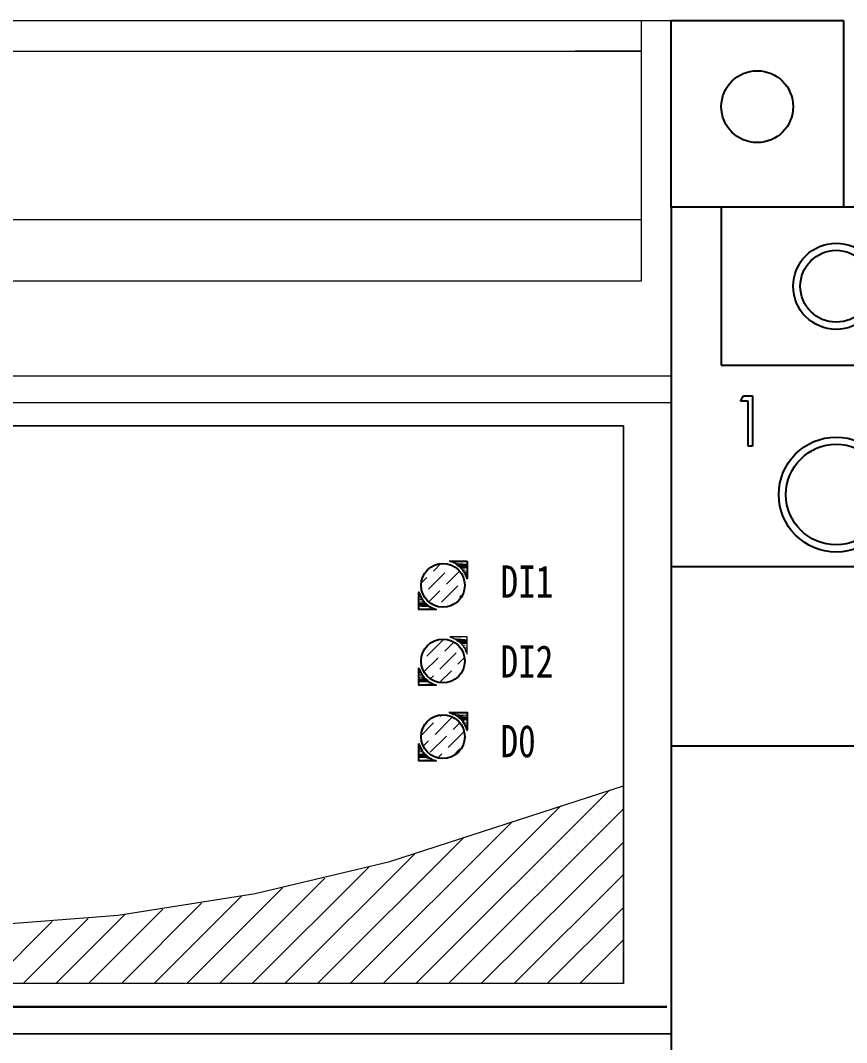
# Model space of a CAD drawing. Extents: x 299548 to 300348, y 295959 to 297159.
# Drawn here: x 299917.6 to 299975.1, y 296336.7 to 296407.9 of the extents above; entities that cross this region are included whole.
import ezdxf

# ---------------------------------------------------------------- set-up
doc = ezdxf.new("R2010")
doc.units = 0
doc.header["$MEASUREMENT"] = 0
doc.layers.add('PV-2418', color=7, linetype='Continuous')
doc.styles.add('-宋体', font='', dxfattribs={"width": 0.7})
doc.styles.get('-宋体').set_extended_font_data('NSimSun')

# ---------------------------------------------------------------- blocks, each defined once
blk = doc.blocks.new('Manufacturer上海良信PartName接触器SeriesNDC1ShellFrameLimitingCurrentRemarkPartTypeMinCurrent38.1MaxCurrent65Poles3PMinPower0MaxPower0LibType3DelFlgfalseUpdateDate2023-01-0100000')
at = {"layer": 'PV-2418'}
for p, q in [((-37.5, 64), (-25.5, 64)), ((-37.5, 51), (-37.5, 64)), ((-25.5, 64), (-25.5, 51)), ((-34, 51), (-37.5, 51)), ((-37.5, 51), (-37.5, 26)), ((-34, 51), (-34, 40)), ((-18, 51), (-34, 51)), ((-34, 40), (-18, 40)), ((-32.671, 37.513), (-32.466, 37.872)), ((-32.466, 37.872), (-31.818, 37.872)), ((-31.818, 37.872), (-31.818, 34.372)), ((-32.133, 37.513), (-32.671, 37.513)), ((-32.133, 34.372), (-32.133, 37.513)), ((-31.818, 34.372), (-32.133, 34.372)), ((-37.5, 26), (25.5, 26)), ((-37.5, 26), (-37.5, 13.5)), ((37.5, 13.5), (-37.5, 13.5)), ((-37.5, 13.5), (-37.5, -16.5))]:
    blk.add_line(p, q, dxfattribs=at)
for centre, radius in [((-31.5, 58), 2.5), ((-26, 45.5), 3), ((-26, 45.5), 2.5), ((-26, 31), 4), ((-26, 31), 3.5)]:
    blk.add_circle(centre, radius, dxfattribs=at)
blk = doc.blocks.new('Manufacturer光辉PartName电源监控Series宽度108ShellFrameLimitingCurrentRemarkPartTypeMinCurrent0MaxCurrent0PolesMinPower0MaxPower0LibType2DelFlgfalseUpdateDate')
at = {"lineweight": 0, "transparency": 33554687}
h = blk.add_hatch(color=0, dxfattribs=at)
h.dxf.hatch_style = 2
h.paths.add_polyline_path([(38.592, 7.37), (38.645, 7.352), (39.801, 7.352)])
h = blk.add_hatch(color=0, dxfattribs=at)
h.dxf.hatch_style = 2
h.paths.add_polyline_path([(38.645, 7.352), (38.699, 7.334), (39.801, 7.334)])
h = blk.add_hatch(color=0, dxfattribs=at)
h.dxf.hatch_style = 2
h.paths.add_polyline_path([(38.699, 7.334), (38.753, 7.317), (39.801, 7.317)])
h = blk.add_hatch(color=0, dxfattribs=at)
h.dxf.hatch_style = 2
h.paths.add_polyline_path([(38.753, 7.317), (38.807, 7.29), (39.801, 7.29)])
h = blk.add_hatch(color=0, dxfattribs=at)
h.dxf.hatch_style = 2
h.paths.add_polyline_path([(38.807, 7.29), (38.861, 7.263), (39.801, 7.263)])
h = blk.add_hatch(color=0, dxfattribs=at)
h.dxf.hatch_style = 2
h.paths.add_polyline_path([(38.861, 7.263), (38.915, 7.244), (39.801, 7.244)])
h = blk.add_hatch(color=0, dxfattribs=at)
h.dxf.hatch_style = 2
h.paths.add_polyline_path([(38.915, 7.244), (38.968, 7.218), (39.801, 7.218)])
h = blk.add_hatch(color=0, dxfattribs=at)
h.dxf.hatch_style = 2
h.paths.add_polyline_path([(38.968, 7.218), (39.022, 7.182), (39.801, 7.182)])
h = blk.add_hatch(color=0, dxfattribs=at)
h.dxf.hatch_style = 2
h.paths.add_polyline_path([(38.968, 7.218), (39.801, 7.218), (39.801, 7.182)])
h = blk.add_hatch(color=0, dxfattribs=at)
h.dxf.hatch_style = 2
h.paths.add_polyline_path([(39.022, 7.182), (39.067, 7.156), (39.801, 7.156)])
h = blk.add_hatch(color=0, dxfattribs=at)
h.dxf.hatch_style = 2
h.paths.add_polyline_path([(39.067, 7.156), (39.121, 7.119), (39.801, 7.119)])
h = blk.add_hatch(color=0, dxfattribs=at)
h.dxf.hatch_style = 2
h.paths.add_polyline_path([(39.067, 7.156), (39.801, 7.156), (39.801, 7.119)])
h = blk.add_hatch(color=0, dxfattribs=at)
h.dxf.hatch_style = 2
h.paths.add_polyline_path([(39.121, 7.119), (39.165, 7.084), (39.801, 7.084)])
h = blk.add_hatch(color=0, dxfattribs=at)
h.dxf.hatch_style = 2
h.paths.add_polyline_path([(39.121, 7.119), (39.801, 7.119), (39.801, 7.084)])
h = blk.add_hatch(color=0, dxfattribs=at)
h.dxf.hatch_style = 2
h.paths.add_polyline_path([(39.165, 7.084), (39.21, 7.048), (39.801, 7.048)])
h = blk.add_hatch(color=0, dxfattribs=at)
h.dxf.hatch_style = 2
h.paths.add_polyline_path([(39.165, 7.084), (39.801, 7.084), (39.801, 7.048)])
h = blk.add_hatch(color=0, dxfattribs=at)
h.dxf.hatch_style = 2
h.paths.add_polyline_path([(39.21, 7.048), (39.254, 7.013), (39.801, 7.013)])
h = blk.add_hatch(color=0, dxfattribs=at)
h.dxf.hatch_style = 2
h.paths.add_polyline_path([(39.21, 7.048), (39.801, 7.048), (39.801, 7.013)])
h = blk.add_hatch(color=0, dxfattribs=at)
h.dxf.hatch_style = 2
h.paths.add_polyline_path([(39.254, 7.013), (39.3, 6.977), (39.801, 6.977)])
h = blk.add_hatch(color=0, dxfattribs=at)
h.dxf.hatch_style = 2
h.paths.add_polyline_path([(39.254, 7.013), (39.801, 7.013), (39.801, 6.977)])
h = blk.add_hatch(color=0, dxfattribs=at)
h.dxf.hatch_style = 2
h.paths.add_polyline_path([(39.3, 6.977), (39.344, 6.941), (39.801, 6.941)])
h = blk.add_hatch(color=0, dxfattribs=at)
h.dxf.hatch_style = 2
h.paths.add_polyline_path([(39.3, 6.977), (39.801, 6.977), (39.801, 6.941)])
h = blk.add_hatch(color=0, dxfattribs=at)
h.dxf.hatch_style = 2
h.paths.add_polyline_path([(39.344, 6.941), (39.379, 6.896), (39.801, 6.896)])
h = blk.add_hatch(color=0, dxfattribs=at)
h.dxf.hatch_style = 2
h.paths.add_polyline_path([(39.344, 6.941), (39.801, 6.941), (39.801, 6.896)])
h = blk.add_hatch(color=0, dxfattribs=at)
h.dxf.hatch_style = 2
h.paths.add_polyline_path([(39.379, 6.896), (39.416, 6.861), (39.801, 6.861)])
h = blk.add_hatch(color=0, dxfattribs=at)
h.dxf.hatch_style = 2
h.paths.add_polyline_path([(39.379, 6.896), (39.801, 6.896), (39.801, 6.861)])
h = blk.add_hatch(color=0, dxfattribs=at)
h.dxf.hatch_style = 2
h.paths.add_polyline_path([(39.416, 6.861), (39.46, 6.816), (39.801, 6.816)])
h = blk.add_hatch(color=0, dxfattribs=at)
h.dxf.hatch_style = 2
h.paths.add_polyline_path([(39.46, 6.816), (39.496, 6.771), (39.801, 6.771)])
h = blk.add_hatch(color=0, dxfattribs=at)
h.dxf.hatch_style = 2
h.paths.add_polyline_path([(39.496, 6.771), (39.523, 6.727), (39.801, 6.727)])
h = blk.add_hatch(color=0, dxfattribs=at)
h.dxf.hatch_style = 2
h.paths.add_polyline_path([(39.523, 6.727), (39.558, 6.683), (39.801, 6.683)])
h = blk.add_hatch(color=0, dxfattribs=at)
h.dxf.hatch_style = 2
h.paths.add_polyline_path([(39.558, 6.683), (39.585, 6.637), (39.801, 6.637)])
h = blk.add_hatch(color=0, dxfattribs=at)
h.dxf.hatch_style = 2
h.paths.add_polyline_path([(39.585, 6.637), (39.621, 6.593), (39.801, 6.593)])
h = blk.add_hatch(color=0, dxfattribs=at)
h.dxf.hatch_style = 2
h.paths.add_polyline_path([(39.621, 6.593), (39.648, 6.539), (39.801, 6.539)])
h = blk.add_hatch(color=0, dxfattribs=at)
h.dxf.hatch_style = 2
h.paths.add_polyline_path([(39.621, 6.593), (39.801, 6.593), (39.801, 6.539)])
h = blk.add_hatch(color=0, dxfattribs=at)
h.dxf.hatch_style = 2
h.paths.add_polyline_path([(39.648, 6.539), (39.675, 6.495), (39.801, 6.495)])
h = blk.add_hatch(color=0, dxfattribs=at)
h.dxf.hatch_style = 2
h.paths.add_polyline_path([(39.693, 6.45), (39.72, 6.396), (39.801, 6.396)])
h = blk.add_hatch(color=0, dxfattribs=at)
h.dxf.hatch_style = 2
h.paths.add_polyline_path([(39.693, 6.45), (39.801, 6.45), (39.801, 6.396)])
h = blk.add_hatch(color=0, dxfattribs=at)
h.dxf.hatch_style = 2
h.paths.add_polyline_path([(36.435, 5.075), (36.435, 5.021), (36.507, 5.021)])
h = blk.add_hatch(color=0, dxfattribs=at)
h.dxf.hatch_style = 2
h.paths.add_polyline_path([(36.435, 5.075), (36.488, 5.075), (36.507, 5.021)])
h = blk.add_hatch(color=0, dxfattribs=at)
h.dxf.hatch_style = 2
h.paths.add_polyline_path([(36.435, 4.976), (36.525, 4.976), (36.552, 4.931)])
h = blk.add_hatch(color=0, dxfattribs=at)
h.dxf.hatch_style = 2
h.paths.add_polyline_path([(36.435, 4.931), (36.435, 4.878), (36.569, 4.878)])
h = blk.add_hatch(color=0, dxfattribs=at)
h.dxf.hatch_style = 2
h.paths.add_polyline_path([(36.435, 4.931), (36.552, 4.931), (36.569, 4.878)])
h = blk.add_hatch(color=0, dxfattribs=at)
h.dxf.hatch_style = 2
h.paths.add_polyline_path([(36.435, 4.878), (36.569, 4.878), (36.596, 4.833)])
h = blk.add_hatch(color=0, dxfattribs=at)
h.dxf.hatch_style = 2
h.paths.add_polyline_path([(36.435, 4.833), (36.596, 4.833), (36.623, 4.788)])
h = blk.add_hatch(color=0, dxfattribs=at)
h.dxf.hatch_style = 2
h.paths.add_polyline_path([(36.435, 4.788), (36.623, 4.788), (36.65, 4.744)])
h = blk.add_hatch(color=0, dxfattribs=at)
h.dxf.hatch_style = 2
h.paths.add_polyline_path([(36.435, 4.744), (36.435, 4.69), (36.686, 4.69)])
h = blk.add_hatch(color=0, dxfattribs=at)
h.dxf.hatch_style = 2
h.paths.add_polyline_path([(36.435, 4.744), (36.65, 4.744), (36.686, 4.69)])
h = blk.add_hatch(color=0, dxfattribs=at)
h.dxf.hatch_style = 2
h.paths.add_polyline_path([(36.435, 4.69), (36.686, 4.69), (36.712, 4.646)])
h = blk.add_hatch(color=0, dxfattribs=at)
h.dxf.hatch_style = 2
h.paths.add_polyline_path([(36.435, 4.646), (36.712, 4.646), (36.748, 4.601)])
h = blk.add_hatch(color=0, dxfattribs=at)
h.dxf.hatch_style = 2
h.paths.add_polyline_path([(36.435, 4.601), (36.748, 4.601), (36.784, 4.565)])
h = blk.add_hatch(color=0, dxfattribs=at)
h.dxf.hatch_style = 2
h.paths.add_polyline_path([(36.435, 4.565), (36.784, 4.565), (36.82, 4.521)])
h = blk.add_hatch(color=0, dxfattribs=at)
h.dxf.hatch_style = 2
h.paths.add_polyline_path([(36.435, 4.521), (36.82, 4.521), (36.864, 4.476)])
h = blk.add_hatch(color=0, dxfattribs=at)
h.dxf.hatch_style = 2
h.paths.add_polyline_path([(36.435, 4.476), (36.435, 4.44), (36.9, 4.44)])
h = blk.add_hatch(color=0, dxfattribs=at)
h.dxf.hatch_style = 2
h.paths.add_polyline_path([(36.435, 4.476), (36.864, 4.476), (36.9, 4.44)])
h = blk.add_hatch(color=0, dxfattribs=at)
h.dxf.hatch_style = 2
h.paths.add_polyline_path([(36.435, 4.44), (36.435, 4.396), (36.945, 4.396)])
h = blk.add_hatch(color=0, dxfattribs=at)
h.dxf.hatch_style = 2
h.paths.add_polyline_path([(36.435, 4.44), (36.9, 4.44), (36.945, 4.396)])
h = blk.add_hatch(color=0, dxfattribs=at)
h.dxf.hatch_style = 2
h.paths.add_polyline_path([(36.435, 4.396), (36.435, 4.36), (36.99, 4.36)])
h = blk.add_hatch(color=0, dxfattribs=at)
h.dxf.hatch_style = 2
h.paths.add_polyline_path([(36.435, 4.396), (36.945, 4.396), (36.99, 4.36)])
h = blk.add_hatch(color=0, dxfattribs=at)
h.dxf.hatch_style = 2
h.paths.add_polyline_path([(36.435, 4.36), (36.435, 4.324), (37.035, 4.324)])
h = blk.add_hatch(color=0, dxfattribs=at)
h.dxf.hatch_style = 2
h.paths.add_polyline_path([(36.435, 4.36), (36.99, 4.36), (37.035, 4.324)])
h = blk.add_hatch(color=0, dxfattribs=at)
h.dxf.hatch_style = 2
h.paths.add_polyline_path([(36.435, 4.324), (36.435, 4.289), (37.079, 4.289)])
h = blk.add_hatch(color=0, dxfattribs=at)
h.dxf.hatch_style = 2
h.paths.add_polyline_path([(36.435, 4.324), (37.035, 4.324), (37.079, 4.289)])
h = blk.add_hatch(color=0, dxfattribs=at)
h.dxf.hatch_style = 2
h.paths.add_polyline_path([(36.435, 4.289), (36.435, 4.252), (37.124, 4.252)])
h = blk.add_hatch(color=0, dxfattribs=at)
h.dxf.hatch_style = 2
h.paths.add_polyline_path([(36.435, 4.289), (37.079, 4.289), (37.124, 4.252)])
h = blk.add_hatch(color=0, dxfattribs=at)
h.dxf.hatch_style = 2
h.paths.add_polyline_path([(36.435, 4.252), (36.435, 4.217), (37.169, 4.217)])
h = blk.add_hatch(color=0, dxfattribs=at)
h.dxf.hatch_style = 2
h.paths.add_polyline_path([(36.435, 4.252), (37.124, 4.252), (37.169, 4.217)])
h = blk.add_hatch(color=0, dxfattribs=at)
h.dxf.hatch_style = 2
h.paths.add_polyline_path([(36.435, 4.217), (37.169, 4.217), (37.222, 4.19)])
h = blk.add_hatch(color=0, dxfattribs=at)
h.dxf.hatch_style = 2
h.paths.add_polyline_path([(36.435, 4.19), (37.222, 4.19), (37.276, 4.164)])
h = blk.add_hatch(color=0, dxfattribs=at)
h.dxf.hatch_style = 2
h.paths.add_polyline_path([(36.435, 4.164), (37.276, 4.164), (37.321, 4.137)])
h = blk.add_hatch(color=0, dxfattribs=at)
h.dxf.hatch_style = 2
h.paths.add_polyline_path([(36.435, 4.137), (37.321, 4.137), (37.374, 4.11)])
h = blk.add_hatch(color=0, dxfattribs=at)
h.dxf.hatch_style = 2
h.paths.add_polyline_path([(36.435, 4.11), (37.374, 4.11), (37.428, 4.083)])
h = blk.add_hatch(color=0, dxfattribs=at)
h.dxf.hatch_style = 2
h.paths.add_polyline_path([(36.435, 4.083), (37.428, 4.083), (37.482, 4.066)])
h = blk.add_hatch(color=0, dxfattribs=at)
h.dxf.hatch_style = 2
h.paths.add_polyline_path([(36.435, 4.066), (37.482, 4.066), (37.536, 4.039)])
h = blk.add_hatch(color=0, dxfattribs=at)
h.dxf.hatch_style = 2
h.paths.add_polyline_path([(36.435, 4.039), (37.536, 4.039), (37.59, 4.02)])
h = blk.add_hatch(color=0, dxfattribs=at)
h.dxf.hatch_style = 2
h.paths.add_polyline_path([(36.435, 4.02), (37.59, 4.02), (37.652, 4.003)])
h = blk.add_hatch(color=0, dxfattribs=at)
h.dxf.hatch_style = 2
h.paths.add_polyline_path([(38.592, 2.1), (38.645, 2.083), (39.801, 2.083)])
h = blk.add_hatch(color=0, dxfattribs=at)
h.dxf.hatch_style = 2
h.paths.add_polyline_path([(38.645, 2.083), (38.699, 2.064), (39.801, 2.064)])
h = blk.add_hatch(color=0, dxfattribs=at)
h.dxf.hatch_style = 2
h.paths.add_polyline_path([(38.699, 2.064), (38.753, 2.046), (39.801, 2.046)])
h = blk.add_hatch(color=0, dxfattribs=at)
h.dxf.hatch_style = 2
h.paths.add_polyline_path([(38.753, 2.046), (38.807, 2.02), (39.801, 2.02)])
h = blk.add_hatch(color=0, dxfattribs=at)
h.dxf.hatch_style = 2
h.paths.add_polyline_path([(38.807, 2.02), (38.861, 1.993), (39.801, 1.993)])
h = blk.add_hatch(color=0, dxfattribs=at)
h.dxf.hatch_style = 2
h.paths.add_polyline_path([(38.861, 1.993), (38.915, 1.975), (39.801, 1.975)])
h = blk.add_hatch(color=0, dxfattribs=at)
h.dxf.hatch_style = 2
h.paths.add_polyline_path([(38.915, 1.975), (38.968, 1.948), (39.801, 1.948)])
h = blk.add_hatch(color=0, dxfattribs=at)
h.dxf.hatch_style = 2
h.paths.add_polyline_path([(38.968, 1.948), (39.022, 1.912), (39.801, 1.912)])
h = blk.add_hatch(color=0, dxfattribs=at)
h.dxf.hatch_style = 2
h.paths.add_polyline_path([(38.968, 1.948), (39.801, 1.948), (39.801, 1.912)])
h = blk.add_hatch(color=0, dxfattribs=at)
h.dxf.hatch_style = 2
h.paths.add_polyline_path([(39.022, 1.912), (39.067, 1.885), (39.801, 1.885)])
h = blk.add_hatch(color=0, dxfattribs=at)
h.dxf.hatch_style = 2
h.paths.add_polyline_path([(39.067, 1.885), (39.121, 1.85), (39.801, 1.85)])
h = blk.add_hatch(color=0, dxfattribs=at)
h.dxf.hatch_style = 2
h.paths.add_polyline_path([(39.067, 1.885), (39.801, 1.885), (39.801, 1.85)])
h = blk.add_hatch(color=0, dxfattribs=at)
h.dxf.hatch_style = 2
h.paths.add_polyline_path([(39.121, 1.85), (39.165, 1.814), (39.801, 1.814)])
h = blk.add_hatch(color=0, dxfattribs=at)
h.dxf.hatch_style = 2
h.paths.add_polyline_path([(39.121, 1.85), (39.801, 1.85), (39.801, 1.814)])
h = blk.add_hatch(color=0, dxfattribs=at)
h.dxf.hatch_style = 2
h.paths.add_polyline_path([(39.165, 1.814), (39.21, 1.779), (39.801, 1.779)])
h = blk.add_hatch(color=0, dxfattribs=at)
h.dxf.hatch_style = 2
h.paths.add_polyline_path([(39.165, 1.814), (39.801, 1.814), (39.801, 1.779)])
h = blk.add_hatch(color=0, dxfattribs=at)
h.dxf.hatch_style = 2
h.paths.add_polyline_path([(39.21, 1.779), (39.254, 1.743), (39.801, 1.743)])
h = blk.add_hatch(color=0, dxfattribs=at)
h.dxf.hatch_style = 2
h.paths.add_polyline_path([(39.21, 1.779), (39.801, 1.779), (39.801, 1.743)])
h = blk.add_hatch(color=0, dxfattribs=at)
h.dxf.hatch_style = 2
h.paths.add_polyline_path([(39.254, 1.743), (39.3, 1.707), (39.801, 1.707)])
h = blk.add_hatch(color=0, dxfattribs=at)
h.dxf.hatch_style = 2
h.paths.add_polyline_path([(39.254, 1.743), (39.801, 1.743), (39.801, 1.707)])
h = blk.add_hatch(color=0, dxfattribs=at)
h.dxf.hatch_style = 2
h.paths.add_polyline_path([(39.3, 1.707), (39.344, 1.672), (39.801, 1.672)])
h = blk.add_hatch(color=0, dxfattribs=at)
h.dxf.hatch_style = 2
h.paths.add_polyline_path([(39.3, 1.707), (39.801, 1.707), (39.801, 1.672)])
h = blk.add_hatch(color=0, dxfattribs=at)
h.dxf.hatch_style = 2
h.paths.add_polyline_path([(39.344, 1.672), (39.379, 1.627), (39.801, 1.627)])
h = blk.add_hatch(color=0, dxfattribs=at)
h.dxf.hatch_style = 2
h.paths.add_polyline_path([(39.344, 1.672), (39.801, 1.672), (39.801, 1.627)])
h = blk.add_hatch(color=0, dxfattribs=at)
h.dxf.hatch_style = 2
h.paths.add_polyline_path([(39.379, 1.627), (39.416, 1.591), (39.801, 1.591)])
h = blk.add_hatch(color=0, dxfattribs=at)
h.dxf.hatch_style = 2
h.paths.add_polyline_path([(39.379, 1.627), (39.801, 1.627), (39.801, 1.591)])
h = blk.add_hatch(color=0, dxfattribs=at)
h.dxf.hatch_style = 2
h.paths.add_polyline_path([(39.416, 1.591), (39.46, 1.547), (39.801, 1.547)])
h = blk.add_hatch(color=0, dxfattribs=at)
h.dxf.hatch_style = 2
h.paths.add_polyline_path([(39.46, 1.547), (39.496, 1.502), (39.801, 1.502)])
h = blk.add_hatch(color=0, dxfattribs=at)
h.dxf.hatch_style = 2
h.paths.add_polyline_path([(39.496, 1.502), (39.523, 1.457), (39.801, 1.457)])
h = blk.add_hatch(color=0, dxfattribs=at)
h.dxf.hatch_style = 2
h.paths.add_polyline_path([(39.523, 1.457), (39.558, 1.412), (39.801, 1.412)])
h = blk.add_hatch(color=0, dxfattribs=at)
h.dxf.hatch_style = 2
h.paths.add_polyline_path([(39.558, 1.412), (39.585, 1.368), (39.801, 1.368)])
h = blk.add_hatch(color=0, dxfattribs=at)
h.dxf.hatch_style = 2
h.paths.add_polyline_path([(39.585, 1.368), (39.621, 1.323), (39.801, 1.323)])
h = blk.add_hatch(color=0, dxfattribs=at)
h.dxf.hatch_style = 2
h.paths.add_polyline_path([(39.621, 1.323), (39.648, 1.27), (39.801, 1.27)])
h = blk.add_hatch(color=0, dxfattribs=at)
h.dxf.hatch_style = 2
h.paths.add_polyline_path([(39.621, 1.323), (39.801, 1.323), (39.801, 1.27)])
h = blk.add_hatch(color=0, dxfattribs=at)
h.dxf.hatch_style = 2
h.paths.add_polyline_path([(39.648, 1.27), (39.675, 1.224), (39.801, 1.224)])
h = blk.add_hatch(color=0, dxfattribs=at)
h.dxf.hatch_style = 2
h.paths.add_polyline_path([(39.693, 1.18), (39.72, 1.126), (39.801, 1.126)])
h = blk.add_hatch(color=0, dxfattribs=at)
h.dxf.hatch_style = 2
h.paths.add_polyline_path([(39.693, 1.18), (39.801, 1.18), (39.801, 1.126)])
h = blk.add_hatch(color=0, dxfattribs=at)
h.dxf.hatch_style = 2
h.paths.add_polyline_path([(36.435, -0.196), (36.435, -0.249), (36.507, -0.249)])
h = blk.add_hatch(color=0, dxfattribs=at)
h.dxf.hatch_style = 2
h.paths.add_polyline_path([(36.435, -0.196), (36.488, -0.196), (36.507, -0.249)])
h = blk.add_hatch(color=0, dxfattribs=at)
h.dxf.hatch_style = 2
h.paths.add_polyline_path([(36.435, -0.294), (36.525, -0.294), (36.552, -0.338)])
h = blk.add_hatch(color=0, dxfattribs=at)
h.dxf.hatch_style = 2
h.paths.add_polyline_path([(36.435, -0.338), (36.435, -0.392), (36.569, -0.392)])
h = blk.add_hatch(color=0, dxfattribs=at)
h.dxf.hatch_style = 2
h.paths.add_polyline_path([(36.435, -0.338), (36.552, -0.338), (36.569, -0.392)])
h = blk.add_hatch(color=0, dxfattribs=at)
h.dxf.hatch_style = 2
h.paths.add_polyline_path([(36.435, -0.392), (36.569, -0.392), (36.596, -0.436)])
h = blk.add_hatch(color=0, dxfattribs=at)
h.dxf.hatch_style = 2
h.paths.add_polyline_path([(36.435, -0.436), (36.596, -0.436), (36.623, -0.481)])
h = blk.add_hatch(color=0, dxfattribs=at)
h.dxf.hatch_style = 2
h.paths.add_polyline_path([(36.435, -0.481), (36.623, -0.481), (36.65, -0.526)])
h = blk.add_hatch(color=0, dxfattribs=at)
h.dxf.hatch_style = 2
h.paths.add_polyline_path([(36.435, -0.526), (36.435, -0.58), (36.686, -0.58)])
h = blk.add_hatch(color=0, dxfattribs=at)
h.dxf.hatch_style = 2
h.paths.add_polyline_path([(36.435, -0.526), (36.65, -0.526), (36.686, -0.58)])
h = blk.add_hatch(color=0, dxfattribs=at)
h.dxf.hatch_style = 2
h.paths.add_polyline_path([(36.435, -0.58), (36.686, -0.58), (36.712, -0.624)])
h = blk.add_hatch(color=0, dxfattribs=at)
h.dxf.hatch_style = 2
h.paths.add_polyline_path([(36.435, -0.624), (36.712, -0.624), (36.748, -0.669)])
h = blk.add_hatch(color=0, dxfattribs=at)
h.dxf.hatch_style = 2
h.paths.add_polyline_path([(36.435, -0.669), (36.748, -0.669), (36.784, -0.705)])
h = blk.add_hatch(color=0, dxfattribs=at)
h.dxf.hatch_style = 2
h.paths.add_polyline_path([(36.435, -0.705), (36.784, -0.705), (36.82, -0.749)])
h = blk.add_hatch(color=0, dxfattribs=at)
h.dxf.hatch_style = 2
h.paths.add_polyline_path([(36.435, -0.749), (36.82, -0.749), (36.864, -0.794)])
h = blk.add_hatch(color=0, dxfattribs=at)
h.dxf.hatch_style = 2
h.paths.add_polyline_path([(36.435, -0.794), (36.435, -0.83), (36.9, -0.83)])
h = blk.add_hatch(color=0, dxfattribs=at)
h.dxf.hatch_style = 2
h.paths.add_polyline_path([(36.435, -0.794), (36.864, -0.794), (36.9, -0.83)])
h = blk.add_hatch(color=0, dxfattribs=at)
h.dxf.hatch_style = 2
h.paths.add_polyline_path([(36.435, -0.83), (36.435, -0.874), (36.945, -0.874)])
h = blk.add_hatch(color=0, dxfattribs=at)
h.dxf.hatch_style = 2
h.paths.add_polyline_path([(36.435, -0.83), (36.9, -0.83), (36.945, -0.874)])
h = blk.add_hatch(color=0, dxfattribs=at)
h.dxf.hatch_style = 2
h.paths.add_polyline_path([(36.435, -0.874), (36.435, -0.91), (36.99, -0.91)])
h = blk.add_hatch(color=0, dxfattribs=at)
h.dxf.hatch_style = 2
h.paths.add_polyline_path([(36.435, -0.874), (36.945, -0.874), (36.99, -0.91)])
h = blk.add_hatch(color=0, dxfattribs=at)
h.dxf.hatch_style = 2
h.paths.add_polyline_path([(36.435, -0.91), (36.435, -0.946), (37.035, -0.946)])
h = blk.add_hatch(color=0, dxfattribs=at)
h.dxf.hatch_style = 2
h.paths.add_polyline_path([(36.435, -0.91), (36.99, -0.91), (37.035, -0.946)])
h = blk.add_hatch(color=0, dxfattribs=at)
h.dxf.hatch_style = 2
h.paths.add_polyline_path([(36.435, -0.946), (36.435, -0.982), (37.079, -0.982)])
h = blk.add_hatch(color=0, dxfattribs=at)
h.dxf.hatch_style = 2
h.paths.add_polyline_path([(36.435, -0.946), (37.035, -0.946), (37.079, -0.982)])
h = blk.add_hatch(color=0, dxfattribs=at)
h.dxf.hatch_style = 2
h.paths.add_polyline_path([(36.435, -0.982), (36.435, -1.017), (37.124, -1.017)])
h = blk.add_hatch(color=0, dxfattribs=at)
h.dxf.hatch_style = 2
h.paths.add_polyline_path([(36.435, -0.982), (37.079, -0.982), (37.124, -1.017)])
h = blk.add_hatch(color=0, dxfattribs=at)
h.dxf.hatch_style = 2
h.paths.add_polyline_path([(36.435, -1.017), (36.435, -1.053), (37.169, -1.053)])
h = blk.add_hatch(color=0, dxfattribs=at)
h.dxf.hatch_style = 2
h.paths.add_polyline_path([(36.435, -1.017), (37.124, -1.017), (37.169, -1.053)])
h = blk.add_hatch(color=0, dxfattribs=at)
h.dxf.hatch_style = 2
h.paths.add_polyline_path([(36.435, -1.053), (37.169, -1.053), (37.222, -1.08)])
h = blk.add_hatch(color=0, dxfattribs=at)
h.dxf.hatch_style = 2
h.paths.add_polyline_path([(36.435, -1.08), (37.222, -1.08), (37.276, -1.107)])
h = blk.add_hatch(color=0, dxfattribs=at)
h.dxf.hatch_style = 2
h.paths.add_polyline_path([(36.435, -1.107), (37.276, -1.107), (37.321, -1.133)])
h = blk.add_hatch(color=0, dxfattribs=at)
h.dxf.hatch_style = 2
h.paths.add_polyline_path([(36.435, -1.133), (37.321, -1.133), (37.374, -1.16)])
h = blk.add_hatch(color=0, dxfattribs=at)
h.dxf.hatch_style = 2
h.paths.add_polyline_path([(36.435, -1.16), (37.374, -1.16), (37.428, -1.187)])
h = blk.add_hatch(color=0, dxfattribs=at)
h.dxf.hatch_style = 2
h.paths.add_polyline_path([(36.435, -1.187), (37.428, -1.187), (37.482, -1.205)])
h = blk.add_hatch(color=0, dxfattribs=at)
h.dxf.hatch_style = 2
h.paths.add_polyline_path([(36.435, -1.205), (37.482, -1.205), (37.536, -1.232)])
h = blk.add_hatch(color=0, dxfattribs=at)
h.dxf.hatch_style = 2
h.paths.add_polyline_path([(36.435, -1.232), (37.536, -1.232), (37.59, -1.249)])
h = blk.add_hatch(color=0, dxfattribs=at)
h.dxf.hatch_style = 2
h.paths.add_polyline_path([(36.435, -1.249), (37.59, -1.249), (37.652, -1.258)])
h = blk.add_hatch(color=0, dxfattribs=at)
h.dxf.hatch_style = 2
h.paths.add_polyline_path([(38.592, -3.17), (38.645, -3.188), (39.801, -3.188)])
h = blk.add_hatch(color=0, dxfattribs=at)
h.dxf.hatch_style = 2
h.paths.add_polyline_path([(38.645, -3.188), (38.699, -3.205), (39.801, -3.205)])
h = blk.add_hatch(color=0, dxfattribs=at)
h.dxf.hatch_style = 2
h.paths.add_polyline_path([(38.699, -3.205), (38.753, -3.223), (39.801, -3.223)])
h = blk.add_hatch(color=0, dxfattribs=at)
h.dxf.hatch_style = 2
h.paths.add_polyline_path([(38.753, -3.223), (38.807, -3.25), (39.801, -3.25)])
h = blk.add_hatch(color=0, dxfattribs=at)
h.dxf.hatch_style = 2
h.paths.add_polyline_path([(38.807, -3.25), (38.861, -3.277), (39.801, -3.277)])
h = blk.add_hatch(color=0, dxfattribs=at)
h.dxf.hatch_style = 2
h.paths.add_polyline_path([(38.861, -3.277), (38.915, -3.295), (39.801, -3.295)])
h = blk.add_hatch(color=0, dxfattribs=at)
h.dxf.hatch_style = 2
h.paths.add_polyline_path([(38.915, -3.295), (38.968, -3.322), (39.801, -3.322)])
h = blk.add_hatch(color=0, dxfattribs=at)
h.dxf.hatch_style = 2
h.paths.add_polyline_path([(38.968, -3.322), (39.022, -3.357), (39.801, -3.357)])
h = blk.add_hatch(color=0, dxfattribs=at)
h.dxf.hatch_style = 2
h.paths.add_polyline_path([(38.968, -3.322), (39.801, -3.322), (39.801, -3.357)])
h = blk.add_hatch(color=0, dxfattribs=at)
h.dxf.hatch_style = 2
h.paths.add_polyline_path([(39.022, -3.357), (39.067, -3.384), (39.801, -3.384)])
h = blk.add_hatch(color=0, dxfattribs=at)
h.dxf.hatch_style = 2
h.paths.add_polyline_path([(39.067, -3.384), (39.121, -3.42), (39.801, -3.42)])
h = blk.add_hatch(color=0, dxfattribs=at)
h.dxf.hatch_style = 2
h.paths.add_polyline_path([(39.067, -3.384), (39.801, -3.384), (39.801, -3.42)])
h = blk.add_hatch(color=0, dxfattribs=at)
h.dxf.hatch_style = 2
h.paths.add_polyline_path([(39.121, -3.42), (39.165, -3.455), (39.801, -3.455)])
h = blk.add_hatch(color=0, dxfattribs=at)
h.dxf.hatch_style = 2
h.paths.add_polyline_path([(39.121, -3.42), (39.801, -3.42), (39.801, -3.455)])
h = blk.add_hatch(color=0, dxfattribs=at)
h.dxf.hatch_style = 2
h.paths.add_polyline_path([(39.165, -3.455), (39.21, -3.482), (39.801, -3.482)])
h = blk.add_hatch(color=0, dxfattribs=at)
h.dxf.hatch_style = 2
h.paths.add_polyline_path([(39.21, -3.482), (39.254, -3.527), (39.801, -3.527)])
h = blk.add_hatch(color=0, dxfattribs=at)
h.dxf.hatch_style = 2
h.paths.add_polyline_path([(39.21, -3.482), (39.801, -3.482), (39.801, -3.527)])
h = blk.add_hatch(color=0, dxfattribs=at)
h.dxf.hatch_style = 2
h.paths.add_polyline_path([(39.254, -3.527), (39.3, -3.563), (39.801, -3.563)])
h = blk.add_hatch(color=0, dxfattribs=at)
h.dxf.hatch_style = 2
h.paths.add_polyline_path([(39.254, -3.527), (39.801, -3.527), (39.801, -3.563)])
h = blk.add_hatch(color=0, dxfattribs=at)
h.dxf.hatch_style = 2
h.paths.add_polyline_path([(39.3, -3.563), (39.344, -3.599), (39.801, -3.599)])
h = blk.add_hatch(color=0, dxfattribs=at)
h.dxf.hatch_style = 2
h.paths.add_polyline_path([(39.3, -3.563), (39.801, -3.563), (39.801, -3.599)])
h = blk.add_hatch(color=0, dxfattribs=at)
h.dxf.hatch_style = 2
h.paths.add_polyline_path([(39.344, -3.599), (39.379, -3.643), (39.801, -3.643)])
h = blk.add_hatch(color=0, dxfattribs=at)
h.dxf.hatch_style = 2
h.paths.add_polyline_path([(39.344, -3.599), (39.801, -3.599), (39.801, -3.643)])
h = blk.add_hatch(color=0, dxfattribs=at)
h.dxf.hatch_style = 2
h.paths.add_polyline_path([(39.379, -3.643), (39.416, -3.679), (39.801, -3.679)])
h = blk.add_hatch(color=0, dxfattribs=at)
h.dxf.hatch_style = 2
h.paths.add_polyline_path([(39.379, -3.643), (39.801, -3.643), (39.801, -3.679)])
h = blk.add_hatch(color=0, dxfattribs=at)
h.dxf.hatch_style = 2
h.paths.add_polyline_path([(39.416, -3.679), (39.46, -3.724), (39.801, -3.724)])
h = blk.add_hatch(color=0, dxfattribs=at)
h.dxf.hatch_style = 2
h.paths.add_polyline_path([(39.46, -3.724), (39.496, -3.768), (39.801, -3.768)])
h = blk.add_hatch(color=0, dxfattribs=at)
h.dxf.hatch_style = 2
h.paths.add_polyline_path([(39.496, -3.768), (39.523, -3.813), (39.801, -3.813)])
h = blk.add_hatch(color=0, dxfattribs=at)
h.dxf.hatch_style = 2
h.paths.add_polyline_path([(39.523, -3.813), (39.558, -3.857), (39.801, -3.857)])
h = blk.add_hatch(color=0, dxfattribs=at)
h.dxf.hatch_style = 2
h.paths.add_polyline_path([(39.558, -3.857), (39.585, -3.902), (39.801, -3.902)])
h = blk.add_hatch(color=0, dxfattribs=at)
h.dxf.hatch_style = 2
h.paths.add_polyline_path([(39.585, -3.902), (39.621, -3.947), (39.801, -3.947)])
h = blk.add_hatch(color=0, dxfattribs=at)
h.dxf.hatch_style = 2
h.paths.add_polyline_path([(39.621, -3.947), (39.648, -4.001), (39.801, -4.001)])
h = blk.add_hatch(color=0, dxfattribs=at)
h.dxf.hatch_style = 2
h.paths.add_polyline_path([(39.621, -3.947), (39.801, -3.947), (39.801, -4.001)])
h = blk.add_hatch(color=0, dxfattribs=at)
h.dxf.hatch_style = 2
h.paths.add_polyline_path([(39.648, -4.001), (39.675, -4.045), (39.801, -4.045)])
h = blk.add_hatch(color=0, dxfattribs=at)
h.dxf.hatch_style = 2
h.paths.add_polyline_path([(39.693, -4.089), (39.72, -4.143), (39.801, -4.143)])
h = blk.add_hatch(color=0, dxfattribs=at)
h.dxf.hatch_style = 2
h.paths.add_polyline_path([(39.693, -4.089), (39.801, -4.089), (39.801, -4.143)])
h = blk.add_hatch(color=0, dxfattribs=at)
h.dxf.hatch_style = 2
h.paths.add_polyline_path([(36.435, -5.465), (36.435, -5.519), (36.507, -5.519)])
h = blk.add_hatch(color=0, dxfattribs=at)
h.dxf.hatch_style = 2
h.paths.add_polyline_path([(36.435, -5.465), (36.488, -5.465), (36.507, -5.519)])
h = blk.add_hatch(color=0, dxfattribs=at)
h.dxf.hatch_style = 2
h.paths.add_polyline_path([(36.435, -5.563), (36.525, -5.563), (36.552, -5.609)])
h = blk.add_hatch(color=0, dxfattribs=at)
h.dxf.hatch_style = 2
h.paths.add_polyline_path([(36.435, -5.609), (36.435, -5.661), (36.569, -5.661)])
h = blk.add_hatch(color=0, dxfattribs=at)
h.dxf.hatch_style = 2
h.paths.add_polyline_path([(36.435, -5.609), (36.552, -5.609), (36.569, -5.661)])
h = blk.add_hatch(color=0, dxfattribs=at)
h.dxf.hatch_style = 2
h.paths.add_polyline_path([(36.435, -5.661), (36.569, -5.661), (36.596, -5.707)])
h = blk.add_hatch(color=0, dxfattribs=at)
h.dxf.hatch_style = 2
h.paths.add_polyline_path([(36.435, -5.707), (36.596, -5.707), (36.623, -5.751)])
h = blk.add_hatch(color=0, dxfattribs=at)
h.dxf.hatch_style = 2
h.paths.add_polyline_path([(36.435, -5.751), (36.623, -5.751), (36.65, -5.795)])
h = blk.add_hatch(color=0, dxfattribs=at)
h.dxf.hatch_style = 2
h.paths.add_polyline_path([(36.435, -5.795), (36.435, -5.849), (36.686, -5.849)])
h = blk.add_hatch(color=0, dxfattribs=at)
h.dxf.hatch_style = 2
h.paths.add_polyline_path([(36.435, -5.795), (36.65, -5.795), (36.686, -5.849)])
h = blk.add_hatch(color=0, dxfattribs=at)
h.dxf.hatch_style = 2
h.paths.add_polyline_path([(36.435, -5.849), (36.686, -5.849), (36.712, -5.894)])
h = blk.add_hatch(color=0, dxfattribs=at)
h.dxf.hatch_style = 2
h.paths.add_polyline_path([(36.435, -5.894), (36.712, -5.894), (36.748, -5.939)])
h = blk.add_hatch(color=0, dxfattribs=at)
h.dxf.hatch_style = 2
h.paths.add_polyline_path([(36.435, -5.939), (36.748, -5.939), (36.784, -5.974)])
h = blk.add_hatch(color=0, dxfattribs=at)
h.dxf.hatch_style = 2
h.paths.add_polyline_path([(36.435, -6.019), (36.82, -6.019), (36.864, -6.064)])
h = blk.add_hatch(color=0, dxfattribs=at)
h.dxf.hatch_style = 2
h.paths.add_polyline_path([(36.435, -6.064), (36.435, -6.099), (36.9, -6.099)])
h = blk.add_hatch(color=0, dxfattribs=at)
h.dxf.hatch_style = 2
h.paths.add_polyline_path([(36.435, -6.064), (36.864, -6.064), (36.9, -6.099)])
h = blk.add_hatch(color=0, dxfattribs=at)
h.dxf.hatch_style = 2
h.paths.add_polyline_path([(36.435, -6.099), (36.435, -6.144), (36.945, -6.144)])
h = blk.add_hatch(color=0, dxfattribs=at)
h.dxf.hatch_style = 2
h.paths.add_polyline_path([(36.435, -6.099), (36.9, -6.099), (36.945, -6.144)])
h = blk.add_hatch(color=0, dxfattribs=at)
h.dxf.hatch_style = 2
h.paths.add_polyline_path([(36.435, -6.144), (36.435, -6.18), (36.99, -6.18)])
h = blk.add_hatch(color=0, dxfattribs=at)
h.dxf.hatch_style = 2
h.paths.add_polyline_path([(36.435, -6.144), (36.945, -6.144), (36.99, -6.18)])
h = blk.add_hatch(color=0, dxfattribs=at)
h.dxf.hatch_style = 2
h.paths.add_polyline_path([(36.435, -6.18), (36.435, -6.216), (37.035, -6.216)])
h = blk.add_hatch(color=0, dxfattribs=at)
h.dxf.hatch_style = 2
h.paths.add_polyline_path([(36.435, -6.18), (36.99, -6.18), (37.035, -6.216)])
h = blk.add_hatch(color=0, dxfattribs=at)
h.dxf.hatch_style = 2
h.paths.add_polyline_path([(36.435, -6.216), (36.435, -6.251), (37.079, -6.251)])
h = blk.add_hatch(color=0, dxfattribs=at)
h.dxf.hatch_style = 2
h.paths.add_polyline_path([(36.435, -6.216), (37.035, -6.216), (37.079, -6.251)])
h = blk.add_hatch(color=0, dxfattribs=at)
h.dxf.hatch_style = 2
h.paths.add_polyline_path([(36.435, -6.251), (36.435, -6.287), (37.124, -6.287)])
h = blk.add_hatch(color=0, dxfattribs=at)
h.dxf.hatch_style = 2
h.paths.add_polyline_path([(36.435, -6.251), (37.079, -6.251), (37.124, -6.287)])
h = blk.add_hatch(color=0, dxfattribs=at)
h.dxf.hatch_style = 2
h.paths.add_polyline_path([(36.435, -6.287), (36.435, -6.322), (37.169, -6.322)])
h = blk.add_hatch(color=0, dxfattribs=at)
h.dxf.hatch_style = 2
h.paths.add_polyline_path([(36.435, -6.287), (37.124, -6.287), (37.169, -6.322)])
h = blk.add_hatch(color=0, dxfattribs=at)
h.dxf.hatch_style = 2
h.paths.add_polyline_path([(36.435, -6.322), (37.169, -6.322), (37.222, -6.349)])
h = blk.add_hatch(color=0, dxfattribs=at)
h.dxf.hatch_style = 2
h.paths.add_polyline_path([(36.435, -6.349), (37.222, -6.349), (37.276, -6.376)])
h = blk.add_hatch(color=0, dxfattribs=at)
h.dxf.hatch_style = 2
h.paths.add_polyline_path([(36.435, -6.376), (37.276, -6.376), (37.321, -6.403)])
h = blk.add_hatch(color=0, dxfattribs=at)
h.dxf.hatch_style = 2
h.paths.add_polyline_path([(36.435, -6.403), (37.321, -6.403), (37.374, -6.43)])
h = blk.add_hatch(color=0, dxfattribs=at)
h.dxf.hatch_style = 2
h.paths.add_polyline_path([(36.435, -6.43), (37.374, -6.43), (37.428, -6.456)])
h = blk.add_hatch(color=0, dxfattribs=at)
h.dxf.hatch_style = 2
h.paths.add_polyline_path([(36.435, -6.456), (37.428, -6.456), (37.482, -6.474)])
h = blk.add_hatch(color=0, dxfattribs=at)
h.dxf.hatch_style = 2
h.paths.add_polyline_path([(36.435, -6.474), (37.482, -6.474), (37.536, -6.501)])
h = blk.add_hatch(color=0, dxfattribs=at)
h.dxf.hatch_style = 2
h.paths.add_polyline_path([(36.435, -6.501), (37.536, -6.501), (37.59, -6.519)])
h = blk.add_hatch(color=0, dxfattribs=at)
h.dxf.hatch_style = 2
h.paths.add_polyline_path([(36.435, -6.519), (37.59, -6.519), (37.652, -6.528)])
at = {"color": 0, "lineweight": 0, "transparency": 33554687}
blk.add_line((-54, 20.276), (54, 20.276), dxfattribs=at)
for points in [[(-54, 45), (54, 45), (54, -45), (-54, -45)], [(-51.87, 45), (51.924, 45), (51.924, 26.859), (-51.87, 26.859)], [(-51.87, 42.856), (51.924, 42.856), (51.924, 31.119), (-51.87, 31.119)], [(-54, 18.419), (54, 18.419), (54, -25.526), (-54, -25.526)], [(-51.028, 16.784), (50.68, 16.784), (50.68, -22.025), (-51.028, -22.025)]]:
    blk.add_lwpolyline(points, close=True, dxfattribs=at)
for points in [[(51.924, 42.856), (47.323, 42.856)], [(50.68, 16.784), (-51.028, 16.784)], [(34.021, 16.784), (-51.028, 16.784)], [(50.68, -22.025), (50.68, 16.784)], [(37.455, 6.673), (37.983, 7.2)], [(38.592, 7.37), (38.645, 7.352), (38.699, 7.334), (38.753, 7.317), (38.807, 7.29), (38.861, 7.263), (38.915, 7.244), (38.968, 7.218), (39.022, 7.182), (39.067, 7.156), (39.121, 7.119), (39.165, 7.084), (39.21, 7.048), (39.254, 7.013), (39.3, 6.977), (39.344, 6.941), (39.379, 6.896), (39.416, 6.861), (39.46, 6.816), (39.496, 6.771), (39.523, 6.727), (39.558, 6.683), (39.585, 6.637), (39.621, 6.593), (39.648, 6.539), (39.675, 6.495), (39.693, 6.45), (39.72, 6.396), (39.737, 6.352), (39.756, 6.307), (39.774, 6.253), (39.791, 6.209), (39.801, 6.155)], [(39.801, 7.37), (38.592, 7.37)], [(39.801, 6.155), (39.801, 7.37)], [(37.116, 5.423), (38.252, 6.557)], [(38.368, 5.762), (39.281, 6.673)], [(38.709, 7.013), (38.762, 7.066)], [(36.605, 5.824), (36.999, 6.218)], [(36.596, 4.833), (36.569, 4.878), (36.552, 4.931), (36.525, 4.976), (36.507, 5.021), (36.488, 5.075), (36.471, 5.119), (36.453, 5.163), (36.435, 5.217)], [(36.435, 5.217), (36.435, 4.003)], [(37.133, 4.529), (37.912, 5.307)], [(38.019, 4.512), (39.165, 5.646)], [(39.273, 4.851), (39.523, 5.101)], [(37.652, 4.003), (37.59, 4.02), (37.536, 4.039), (37.482, 4.066), (37.428, 4.083), (37.374, 4.11), (37.321, 4.137), (37.276, 4.164), (37.222, 4.19), (37.169, 4.217), (37.124, 4.252), (37.079, 4.289), (37.035, 4.324), (36.99, 4.36), (36.945, 4.396), (36.9, 4.44), (36.864, 4.476), (36.82, 4.521), (36.784, 4.565), (36.748, 4.601), (36.712, 4.646), (36.686, 4.69), (36.65, 4.744), (36.623, 4.788), (36.596, 4.833)], [(38.709, 4.289), (38.816, 4.396)], [(36.435, 4.003), (37.652, 4.003)], [(36.999, 0.761), (38.135, 1.895)], [(38.252, 1.099), (38.888, 1.734)], [(38.592, 2.1), (38.645, 2.083), (38.699, 2.064), (38.753, 2.046), (38.807, 2.02), (38.861, 1.993), (38.915, 1.975), (38.968, 1.948), (39.022, 1.912), (39.067, 1.885), (39.121, 1.85), (39.165, 1.814), (39.21, 1.779), (39.254, 1.743), (39.3, 1.707), (39.344, 1.672), (39.379, 1.627), (39.416, 1.591), (39.46, 1.547), (39.496, 1.502), (39.523, 1.457), (39.558, 1.412), (39.585, 1.368), (39.621, 1.323), (39.648, 1.27), (39.675, 1.224), (39.693, 1.18), (39.72, 1.126), (39.737, 1.082), (39.756, 1.037), (39.774, 0.984), (39.791, 0.939), (39.801, 0.886)], [(39.801, 2.1), (38.592, 2.1)], [(39.801, 0.886), (39.801, 2.1)], [(37.912, -0.15), (39.048, 0.984)], [(36.802, -0.348), (37.796, 0.644)], [(39.165, 0.188), (39.621, 0.653)], [(37.652, -1.258), (37.59, -1.249), (37.536, -1.232), (37.482, -1.205), (37.428, -1.187), (37.374, -1.16), (37.321, -1.133), (37.276, -1.107), (37.222, -1.08), (37.169, -1.053), (37.124, -1.017), (37.079, -0.982), (37.035, -0.946), (36.99, -0.91), (36.945, -0.874), (36.9, -0.83), (36.864, -0.794), (36.82, -0.749), (36.784, -0.705), (36.748, -0.669), (36.712, -0.624), (36.686, -0.58), (36.65, -0.526), (36.623, -0.481), (36.596, -0.436), (36.569, -0.392), (36.552, -0.338), (36.525, -0.294), (36.507, -0.249), (36.488, -0.196), (36.471, -0.15), (36.453, -0.106), (36.435, -0.052)], [(36.435, -0.052), (36.435, -1.258)], [(37.241, -0.821), (37.455, -0.606)], [(37.885, -1.088), (38.709, -0.267)], [(36.435, -1.258), (37.652, -1.258)], [(37.58, -4.688), (38.726, -3.545)], [(37.93, -3.438), (38.029, -3.34)], [(38.592, -3.17), (38.645, -3.188), (38.699, -3.205), (38.753, -3.223), (38.807, -3.25), (38.861, -3.277), (38.915, -3.295), (38.968, -3.322), (39.022, -3.357), (39.067, -3.384), (39.121, -3.42), (39.165, -3.455), (39.21, -3.482), (39.254, -3.527), (39.3, -3.563), (39.344, -3.599)], [(39.801, -3.17), (38.592, -3.17)], [(39.801, -4.385), (39.801, -3.17)], [(36.605, -4.76), (37.474, -3.893)], [(38.834, -4.349), (39.3, -3.884)], [(39.344, -3.599), (39.379, -3.643), (39.416, -3.679), (39.46, -3.724), (39.496, -3.768), (39.523, -3.813), (39.558, -3.857), (39.585, -3.902), (39.621, -3.947), (39.648, -4.001), (39.675, -4.045), (39.693, -4.089), (39.72, -4.143), (39.737, -4.187), (39.756, -4.233), (39.774, -4.287), (39.791, -4.331), (39.801, -4.385)], [(37.241, -5.939), (38.377, -4.804)], [(38.493, -5.599), (39.604, -4.492)], [(37.652, -6.528), (37.59, -6.519), (37.536, -6.501), (37.482, -6.474), (37.428, -6.456), (37.374, -6.43), (37.321, -6.403), (37.276, -6.376), (37.222, -6.349), (37.169, -6.322), (37.124, -6.287), (37.079, -6.251), (37.035, -6.216), (36.99, -6.18), (36.945, -6.144), (36.9, -6.099), (36.864, -6.064), (36.82, -6.019), (36.784, -5.974), (36.748, -5.939), (36.712, -5.894), (36.686, -5.849), (36.65, -5.795), (36.623, -5.751), (36.596, -5.707), (36.569, -5.661), (36.552, -5.609), (36.525, -5.563), (36.507, -5.519), (36.488, -5.465), (36.471, -5.421), (36.453, -5.376), (36.435, -5.322)], [(36.435, -5.322), (36.435, -6.528)], [(36.748, -5.519), (37.124, -5.144)], [(37.759, -6.331), (38.037, -6.055)], [(38.78, -6.224), (39.29, -5.707)], [(36.435, -6.528), (37.652, -6.528)], [(-51.028, -7.453), (-32.28, -13.531), (-22.899, -15.764), (-13.367, -17.273), (-3.754, -18.024), (5.895, -18.024), (15.507, -17.273), (25.04, -15.764), (34.42, -13.531), (50.68, -8.26)], [(36.246, -22.016), (49.718, -8.572)], [(33.973, -22.016), (46.334, -9.669)], [(38.519, -22.025), (50.68, -9.867)], [(31.69, -22.016), (42.971, -10.759)], [(29.417, -22.016), (39.604, -11.85)], [(40.793, -22.025), (50.68, -12.186)], [(27.143, -22.007), (36.209, -12.951)], [(24.87, -22.007), (32.961, -13.923)], [(22.588, -22.007), (29.9, -14.701)], [(43.075, -22.025), (50.68, -14.435)], [(20.314, -21.998), (26.955, -15.37)], [(18.041, -21.998), (24.1, -15.951)], [(13.484, -21.989), (18.622, -16.862)], [(15.767, -21.998), (21.325, -16.442)], [(45.367, -22.025), (50.68, -16.738)], [(6.655, -21.989), (10.925, -17.72)], [(8.938, -21.989), (13.431, -17.497)], [(11.211, -21.989), (16, -17.211)], [(47.643, -22.025), (50.68, -18.994)], [(-53.696, -23.597), (53.696, -23.597)], [(-53.696, -23.669), (53.696, -23.669)], [(-54, -25.526), (54, -25.526)]]:
    blk.add_lwpolyline(points, dxfattribs=at)
at = {"color": 0, "transparency": 33554687}
for points in [[(36.596, 5.686, -1), (39.64, 5.686, -1)], [(39.64, 5.686, -1), (36.596, 5.686, -1)], [(39.64, 0.416, -1), (36.595, 0.416, -1)], [(39.64, 0.416, -1), (36.595, 0.416, -1)], [(39.64, -4.853, -1), (36.595, -4.853, -1)], [(39.64, -4.853, -1), (36.595, -4.853, -1)]]:
    blk.add_lwpolyline(points, format="xyb", close=True, dxfattribs=at)
for points in [[(39.801, 7.37), (39.801, 6.155), (39.794, 6.195), (39.756, 6.307), (39.715, 6.407), (39.693, 6.45), (39.675, 6.495), (39.648, 6.539), (39.621, 6.593), (39.552, 6.679), (39.496, 6.771), (39.46, 6.816), (39.416, 6.861), (39.379, 6.896), (39.344, 6.941), (39.3, 6.977), (39.209, 7.048), (39.121, 7.119), (39.067, 7.156), (39.022, 7.182), (38.968, 7.218), (38.915, 7.244), (38.861, 7.263), (38.807, 7.29), (38.759, 7.314), (38.645, 7.352), (38.592, 7.37)], [(39.801, 7.37), (39.801, 6.155), (39.794, 6.195), (39.756, 6.307), (39.715, 6.407), (39.693, 6.45), (39.675, 6.495), (39.648, 6.539), (39.621, 6.593), (39.552, 6.679), (39.496, 6.771), (39.46, 6.816), (39.416, 6.861), (39.379, 6.896), (39.344, 6.941), (39.3, 6.977), (39.209, 7.048), (39.121, 7.119), (39.067, 7.156), (39.022, 7.182), (38.968, 7.218), (38.915, 7.244), (38.861, 7.263), (38.807, 7.29), (38.759, 7.314), (38.645, 7.352), (38.592, 7.37)], [(36.435, 4.003), (36.435, 5.217), (36.448, 5.177), (36.488, 5.075), (36.507, 5.021), (36.525, 4.976), (36.552, 4.931), (36.596, 4.833), (36.623, 4.788), (36.65, 4.744), (36.686, 4.69), (36.712, 4.646), (36.748, 4.601), (36.784, 4.565), (36.82, 4.521), (36.864, 4.476), (36.9, 4.44), (36.945, 4.396), (36.99, 4.36), (37.043, 4.318), (37.124, 4.252), (37.169, 4.217), (37.222, 4.19), (37.276, 4.164), (37.321, 4.137), (37.374, 4.11), (37.428, 4.083), (37.482, 4.066), (37.536, 4.039), (37.59, 4.02), (37.652, 4.003)], [(36.435, 5.217), (36.448, 5.177), (36.488, 5.075), (36.507, 5.021), (36.525, 4.976), (36.552, 4.931), (36.596, 4.833), (36.623, 4.788), (36.65, 4.744), (36.686, 4.69), (36.712, 4.646), (36.748, 4.601), (36.784, 4.565), (36.82, 4.521), (36.864, 4.476), (36.9, 4.44), (36.945, 4.396), (36.99, 4.36), (37.043, 4.318), (37.124, 4.252), (37.169, 4.217), (37.222, 4.19), (37.276, 4.164), (37.321, 4.137), (37.374, 4.11), (37.428, 4.083), (37.482, 4.066), (37.536, 4.039), (37.59, 4.02), (37.652, 4.003), (36.435, 4.003)], [(39.121, 1.85), (39.115, 1.854), (39.165, 1.814)], [(39.72, 1.126), (39.717, 1.132), (39.737, 1.082)], [(39.717, 1.132), (39.72, 1.126), (39.737, 1.082)], [(36.435, -0.052), (36.453, -0.106), (36.481, -0.176), (36.507, -0.249), (36.525, -0.294), (36.552, -0.338), (36.596, -0.436), (36.623, -0.481), (36.65, -0.526), (36.686, -0.58), (36.712, -0.624), (36.748, -0.669), (36.784, -0.705), (36.82, -0.749), (36.864, -0.794), (36.9, -0.83), (36.944, -0.873), (37.035, -0.946), (37.079, -0.982), (37.171, -1.054), (37.276, -1.107), (37.321, -1.133), (37.374, -1.16), (37.428, -1.187), (37.482, -1.205), (37.536, -1.232), (37.59, -1.249), (37.652, -1.258), (36.435, -1.258)], [(36.435, -0.052), (36.453, -0.106), (36.481, -0.176), (36.507, -0.249), (36.525, -0.294), (36.552, -0.338), (36.596, -0.436), (36.623, -0.481), (36.65, -0.526), (36.686, -0.58), (36.712, -0.624), (36.748, -0.669), (36.784, -0.705), (36.82, -0.749), (36.864, -0.794), (36.9, -0.83), (36.944, -0.873), (37.035, -0.946), (37.079, -0.982), (37.171, -1.054), (37.276, -1.107), (37.321, -1.133), (37.374, -1.16), (37.428, -1.187), (37.482, -1.205), (37.536, -1.232), (37.59, -1.249), (37.652, -1.258), (36.435, -1.258)], [(38.592, -3.17), (38.645, -3.188), (38.748, -3.221), (38.861, -3.277), (38.938, -3.302), (39.022, -3.357), (39.104, -3.406), (39.165, -3.455), (39.21, -3.482), (39.255, -3.527), (39.3, -3.563), (39.254, -3.527), (39.21, -3.482), (39.165, -3.455), (39.121, -3.42), (39.067, -3.384), (39.022, -3.357), (38.968, -3.322), (38.915, -3.295), (38.861, -3.277), (38.807, -3.25), (38.753, -3.223), (38.699, -3.205), (38.589, -3.17)], [(38.589, -3.17), (38.592, -3.17), (39.801, -3.17), (39.801, -4.385), (39.794, -4.345), (39.759, -4.244), (39.737, -4.187), (39.717, -4.137), (39.693, -4.089), (39.675, -4.045), (39.648, -4.001), (39.621, -3.947), (39.585, -3.902), (39.558, -3.857), (39.523, -3.813), (39.46, -3.724), (39.416, -3.679), (39.379, -3.643), (39.344, -3.599), (39.3, -3.563), (39.255, -3.527), (39.21, -3.482), (39.165, -3.455), (39.121, -3.42), (39.067, -3.384), (39.022, -3.357), (38.968, -3.322), (38.915, -3.295), (38.861, -3.277), (38.807, -3.25), (38.753, -3.223), (38.699, -3.205), (38.645, -3.188)], [(38.938, -3.302), (39.022, -3.357), (39.104, -3.406), (39.165, -3.455), (39.21, -3.482), (39.255, -3.527), (39.3, -3.563), (39.254, -3.527), (39.21, -3.482), (39.165, -3.455), (39.121, -3.42), (39.067, -3.384), (39.022, -3.357), (38.968, -3.322), (38.915, -3.295), (38.861, -3.277), (38.807, -3.25), (38.748, -3.221), (38.699, -3.205), (38.753, -3.223), (38.861, -3.277)], [(39.72, -4.143), (39.717, -4.137), (39.737, -4.187)], [(36.435, -5.322), (36.45, -5.367), (36.488, -5.465), (36.507, -5.519), (36.525, -5.563), (36.552, -5.609), (36.596, -5.707), (36.623, -5.751), (36.65, -5.795), (36.686, -5.849), (36.712, -5.894), (36.748, -5.939), (36.784, -5.974), (36.864, -6.064), (36.9, -6.099), (36.945, -6.144), (36.99, -6.18), (37.08, -6.251), (37.124, -6.287), (37.171, -6.324), (37.276, -6.376), (37.321, -6.403), (37.374, -6.43), (37.428, -6.456), (37.482, -6.474), (37.536, -6.501), (37.59, -6.519), (37.652, -6.528), (36.435, -6.528)], [(37.169, -6.322), (37.171, -6.324), (37.124, -6.287)]]:
    blk.add_lwpolyline(points, close=True, dxfattribs=at)
at = {"color": 0, "lineweight": 0, "transparency": 33554687}
for centre in [(38.118, 5.686), (38.118, 0.416), (38.118, -4.853)]:
    blk.add_circle(centre, 1.522, dxfattribs=at)
at = {"color": 0, "lineweight": 0, "transparency": 33554687, "style": '-宋体', "width": 0.8}
for s, p in [('DI1', (42.132, 4.823)), ('DI2', (42.132, -0.736)), ('D0', (42.132, -6.282))]:
    blk.add_text(s, height=2.25, dxfattribs=at).set_placement(p)

msp = doc.modelspace()

# ---------------------------------------------------------------- block references
for name, p in [('Manufacturer光辉PartName电源监控Series宽度108ShellFrameLimitingCurrentRemarkPartTypeMinCurrent0MaxCurrent0PolesMinPower0MaxPower0LibType2DelFlgfalseUpdateDate', (299908.902, 296362.851)), ('Manufacturer上海良信PartName接触器SeriesNDC1ShellFrameLimitingCurrentRemarkPartTypeMinCurrent38.1MaxCurrent65Poles3PMinPower0MaxPower0LibType3DelFlgfalseUpdateDate2023-01-0100000', (300000.402, 296343.851))]:
    msp.add_blockref(name, p)

doc.saveas('drawing.dxf')
